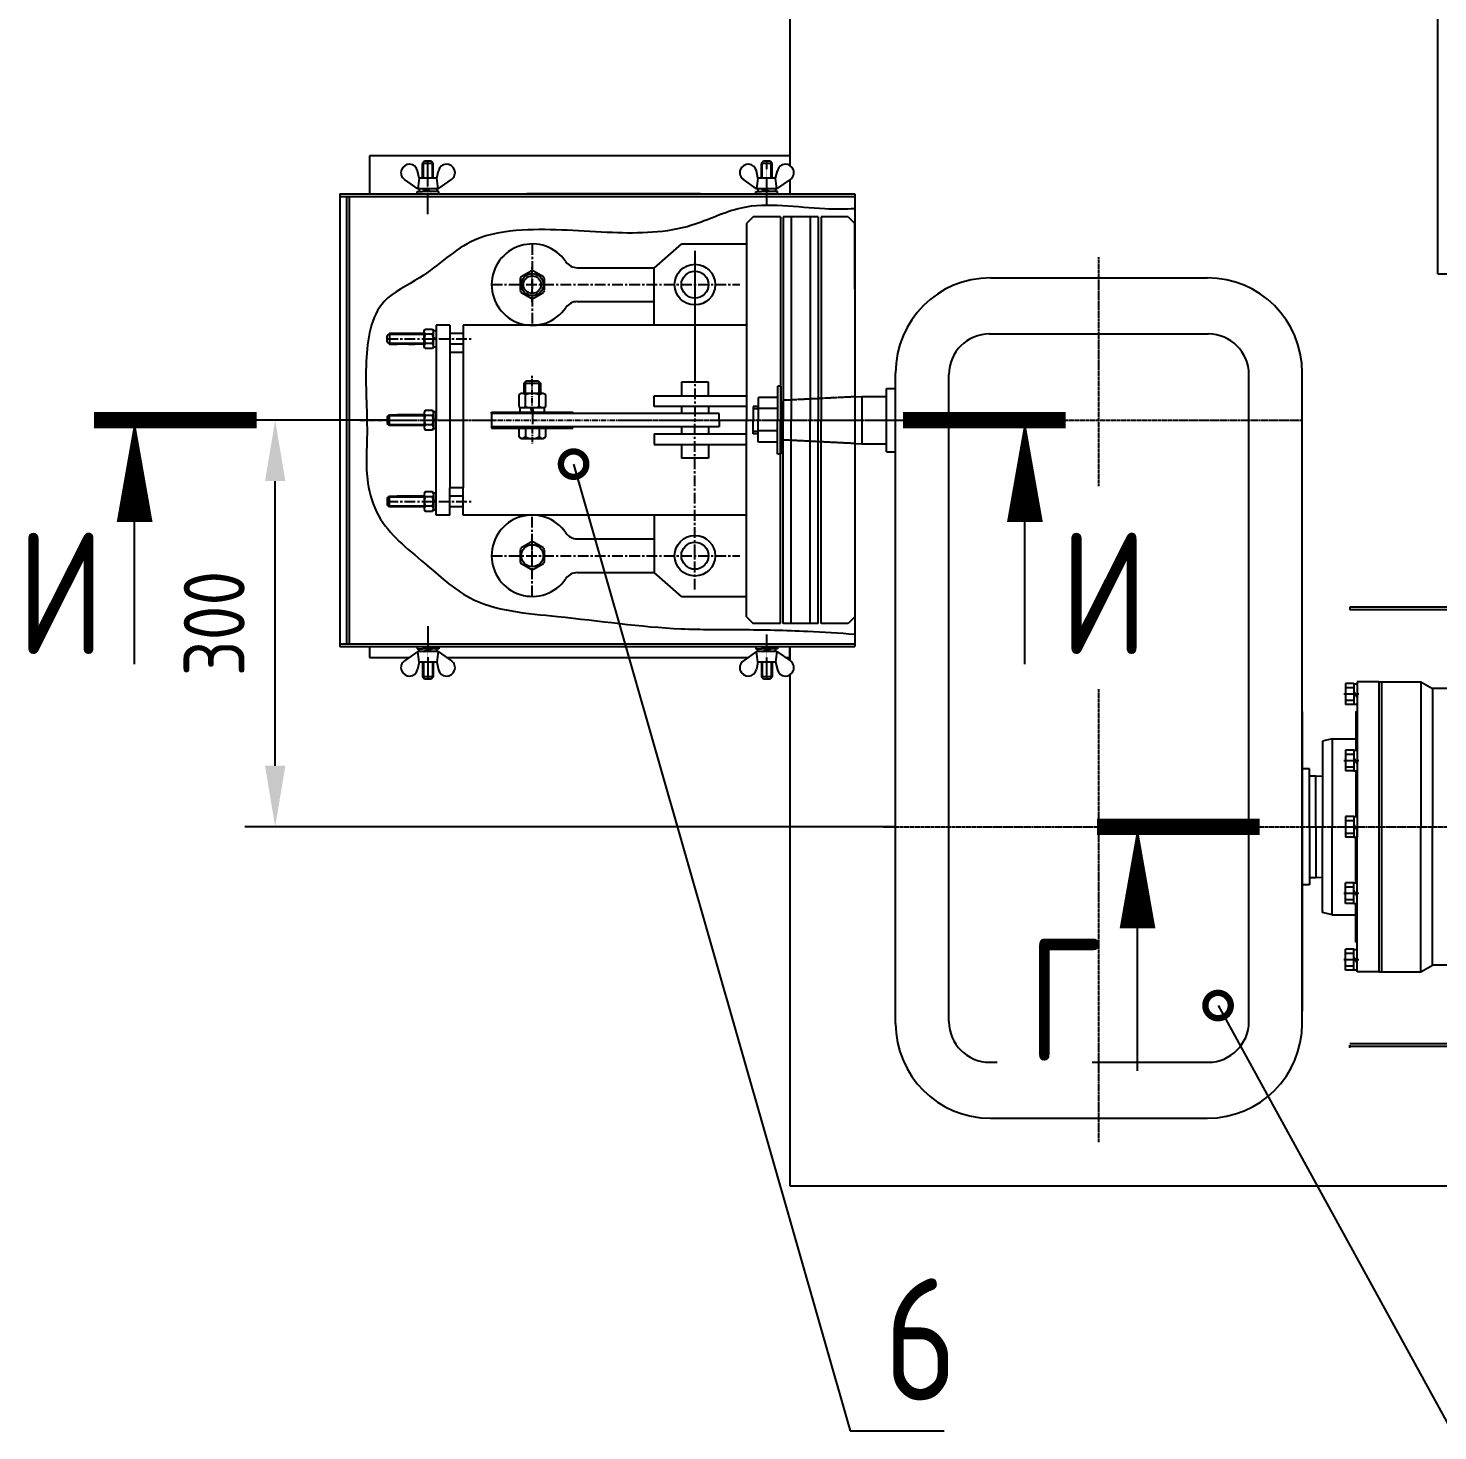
# Model space of a CAD drawing. Header units: millimetres. Extents: x -25976 to -4798, y -663 to 15440.
# Drawn here: x -17890 to -16850, y 10871 to 11905 of the extents above; entities that cross this region are included whole.
import ezdxf
from ezdxf.enums import TextEntityAlignment as Align

# ---------------------------------------------------------------- set-up
doc = ezdxf.new("R2010")
doc.units = ezdxf.units.MM
doc.header["$LTSCALE"] = 0.25
for name, pattern in [('CENTER', [50.8, 31.75, -6.35, 6.35, -6.35]), ('CENTER2', [1.125, 0.75, -0.125, 0.125, -0.125]), ('HIDDEN', [9.525, 6.35, -3.175])]:
    doc.linetypes.add(name, pattern=pattern)
for name, color, linetype in [('Cen', 5, 'CENTER'), ('Cont', 6, 'Continuous'), ('Dim', 7, 'Continuous'), ('Hide', 2, 'HIDDEN'), ('Red', 1, 'Continuous'), ('Text', 3, 'Continuous'), ('Textb', 6, 'Continuous')]:
    doc.layers.add(name, color=color, linetype=linetype)
doc.styles.add('Style1', font='romans.shx', dxfattribs={"width": 0.8})
doc.dimstyles.new('LIN15', dxfattribs={"dimscale": 15, "dimtxt": 3, "dimasz": 3, "dimexe": 1.5, "dimexo": 0, "dimgap": 1.5, "dimtad": 1, "dimdec": 0, "dimzin": 13, "dimdsep": 46, "dimtxsty": 'Style1', "dimcen": 0, "dimclrt": 3, "dimadec": 0, "dimazin": 0, "dimtfac": 1, "dimtdec": 0, "dimtmove": 0, "dimatfit": 3, "dimfxl": 1, "dimtolj": 1, "dimtzin": 13, "dimarcsym": 0})
doc.dimstyles.new('Poz15', dxfattribs={"dimscale": 15, "dimtxt": 6, "dimasz": 2.5, "dimexe": 1.25, "dimexo": 0, "dimgap": 1.5, "dimtad": 2, "dimtoh": 1, "dimtxsty": 'Style1', "dimblk": 'DOTSMALL', "dimcen": 2.5, "dimclrt": 6, "dimadec": 0, "dimazin": 0, "dimtfac": 1, "dimtmove": 0, "dimatfit": 3, "dimldrblk": 'DOTSMALL', "dimfxl": 1, "dimarcsym": 0})

# ---------------------------------------------------------------- blocks, each defined once
blk = doc.blocks.new('RAZREZ05')
at = {"layer": 'Text'}
blk.add_lwpolyline([(0, 0, 0, 1.76, 0), (0, -5, 1.76, 1.76, 0)], format="xyseb", dxfattribs=at)
at = {"layer": 'Text', "const_width": 0.8}
blk.add_lwpolyline([(-1.997, 0), (6.003, 0)], dxfattribs=at)
at = {"layer": 'Text'}
blk.add_lwpolyline([(0, -12), (0, -5)], dxfattribs=at)
at = {"layer": 'Textb', "style": 'Style1', "width": 0.8}
blk.add_attdef('А', text='', height=6, dxfattribs=at).set_placement((-1.7, -11.499, 39), align=Align.RIGHT)
blk = doc.blocks.new('A0C3000')
at = {"color": 5, "linetype": 'CENTER', "ltscale": 0.48}
blk.add_line((0, -13), (0, 13), dxfattribs=at)
at = {"ltscale": 0.48}
for p, q in [((-9, 4.2), (-9, -4.2)), ((-0.8, 9.9), (-8.2, 5.7)), ((8.2, 5.7), (0.8, 9.9)), ((9, -4.2), (9, 4.2)), ((-8.2, -5.7), (-0.8, -9.9)), ((0.8, -9.9), (8.2, -5.7))]:
    blk.add_line(p, q, dxfattribs=at)
blk.add_circle((0, 0), 8.1, dxfattribs=at)
for start, end in [(145.2409, 154.7591), (85.2409, 94.7591), (25.2409, 34.7591), (205.2409, 214.7591), (265.2409, 274.7591), (325.2409, 334.7591)]:
    blk.add_arc((0, 0), 9.95, start, end, dxfattribs=at)
blk = doc.blocks.new('120350101000005100010001200')
at = {"color": 5, "linetype": 'CENTER', "ltscale": 0.496}
for p, q in [((0, 0), (-11.2, 0)), ((12, 0), (38.8, 0))]:
    blk.add_line(p, q, dxfattribs=at)
at = {"ltscale": 0.496}
for p, q in [((-6.4, 9.9), (-7.5, 8)), ((-7.5, 8), (-7.5, -8)), ((-6.4, 5), (-7.5, 6.9)), ((0, 9.9), (-6.4, 9.9)), ((0, 5), (-6.4, 5)), ((0, -9.9), (0, 9.9)), ((15, 9.1), (12, 9.1)), ((12, 9.1), (12, -9.1)), ((12, 0), (15, 1.1)), ((12, -1.1), (15, 0)), ((16.1, 9.9), (15, 8.1)), ((15, -9.1), (15, 9.1)), ((15, -8.1), (15, 8.1)), ((15, 6.8), (16.1, 5)), ((24.7, 9.9), (16.1, 9.9)), ((16.1, 5), (24.7, 5)), ((25.8, 8.1), (24.7, 9.9)), ((24.7, 5), (25.8, 6.8)), ((25.8, -8.1), (25.8, 8.1)), ((25.8, 6), (33.4, 6)), ((33.4, 6), (35, 4.4)), ((33.4, 6), (33.4, -6)), ((35, 4.4), (35, -4.4)), ((-6.4, -5), (-7.5, -6.9)), ((-7.5, -8), (-6.4, -9.9)), ((0, -5), (-6.4, -5)), ((-6.4, -9.9), (0, -9.9)), ((12, -9.1), (15, -9.1)), ((15, -6.8), (16.1, -5)), ((15, -8.1), (16.1, -9.9)), ((16.1, -5), (24.7, -5)), ((16.1, -9.9), (24.7, -9.9)), ((24.7, -5), (25.8, -6.8)), ((24.7, -9.9), (25.8, -8.1)), ((33.4, -6), (25.8, -6)), ((35, -4.4), (33.4, -6))]:
    blk.add_line(p, q, dxfattribs=at)
at = {"color": 1, "ltscale": 0.496}
for p, q in [((25.8, 5.1), (34.3, 5.1)), ((25.8, -5.1), (34.3, -5.1))]:
    blk.add_line(p, q, dxfattribs=at)
at = {"ltscale": 0.496}
for centre, radius, start, end in [((4.3, 0), 11.8, 155.1221, 204.8779), ((27.1, 0), 12.1, 155.7659, 204.2341), ((13.7, 0), 12.1, 335.7659, 24.2341)]:
    blk.add_arc(centre, radius, start, end, dxfattribs=at)
blk = doc.blocks.new('_DotSmall')
at = {"color": 0, "linetype": 'ByBlock', "const_width": 0.5}
blk.add_lwpolyline([(-0.0625, 0, 1), (0.0625, 0, 1)], format="xyb", close=True, dxfattribs=at)
blk = doc.blocks.new('*D216')
at = {"layer": 'Dim', "color": 0, "lineweight": -2, "transparency": 16777216}
for p, q in [((-17625.2, 11616.3), (-17730.4, 11616.3)), ((-17707.9, 11361.3), (-17707.9, 11571.3)), ((-17250.3, 11316.3), (-17730.4, 11316.3))]:
    blk.add_line(p, q, dxfattribs=at)
at = {"layer": 'Dim', "color": 0, "transparency": 16777216}
for points in [[(-17715.4, 11571.3), (-17700.4, 11571.3), (-17707.9, 11616.3)], [(-17715.4, 11361.3), (-17700.4, 11361.3), (-17707.9, 11316.3)]]:
    blk.add_solid(points, dxfattribs=at)
at = {"layer": 'Dim', "color": 3, "transparency": 16777216, "insert": (-17752.9, 11466.3), "char_height": 45, "attachment_point": 5, "rotation": 90, "style": 'Style1'}
blk.add_mtext('\\A1;300', dxfattribs=at)
blk = doc.blocks.new('razrez06')
at = {"layer": 'Text'}
blk.add_lwpolyline([(0, 0, 0, 1.76, 0), (0, -5, 1.76, 1.76, 0)], format="xyseb", dxfattribs=at)
at = {"layer": 'Text', "const_width": 0.8}
blk.add_lwpolyline([(1.997, 0), (-6.003, 0)], dxfattribs=at)
at = {"layer": 'Text'}
blk.add_lwpolyline([(0, -12), (0, -5)], dxfattribs=at)
at = {"layer": 'Textb', "style": 'Style1', "width": 0.8}
blk.add_attdef('А', (1.7, -11.5), '', height=6, dxfattribs=at)

msp = doc.modelspace()

# ---------------------------------------------------------------- linework, layer by layer
at = {"color": 1, "ltscale": 0.496}
for p, q in [((-17597.98849, 11679.59282), (-17623.58849, 11679.59282)), ((-17597.98849, 11672.94582), (-17623.58849, 11672.94582)), ((-17597.98728, 11619.59282), (-17623.58728, 11619.59282)), ((-17597.98728, 11612.94582), (-17623.58728, 11612.94582)), ((-17597.98849, 11559.59282), (-17623.58849, 11559.59282)), ((-17597.98849, 11552.94582), (-17623.58849, 11552.94582))]:
    msp.add_line(p, q, dxfattribs=at)
at = {"layer": 'Cen'}
for p, q in [((-17518.27187, 11746.26966), (-17518.27187, 11686.26966)), ((-17518.27187, 11746.26966), (-17518.27187, 11686.26966)), ((-17398.27187, 11741.26966), (-17398.27187, 11616.26966)), ((-17398.27187, 11736.26966), (-17398.27187, 11646.26966)), ((-17548.27187, 11716.26966), (-17378.27187, 11716.26966)), ((-17548.27187, 11716.26966), (-17365.12572, 11716.26966)), ((-17625.18849, 11676.26932), (-17563.18692, 11676.26966)), ((-17625.18728, 11616.26932), (-17556.78676, 11616.26966)), ((-17555.81213, 11616.26966, -0.00164), (-17540.77197, 11616.26966, -0.00164)), ((-17518.02895, 11621.26496), (-17518.02895, 11611.29752)), ((-17398.27187, 11491.26966), (-17398.27187, 11616.26966)), ((-17625.18849, 11556.26932), (-17563.18692, 11556.26966)), ((-17518.27187, 11486.26966), (-17518.27187, 11546.26966)), ((-17548.27187, 11516.26966), (-17365.12572, 11516.26966)), ((-16919.59987, 11414.26959), (-16907.58435, 11414.26959)), ((-16919.59987, 11365.26959), (-16907.58435, 11365.26959)), ((-16919.59987, 11316.26959), (-16907.58435, 11316.26959)), ((-16919.59987, 11267.26959), (-16907.58435, 11267.26959)), ((-16919.59987, 11218.26959), (-16907.58435, 11218.26959))]:
    msp.add_line(p, q, dxfattribs=at)
at = {"layer": 'Cen', "ltscale": 0.2}
for p, q in [((-17100.27187, 11567.58655), (-17100.27187, 11736.61334)), ((-17455.04218, 11616.26959), (-16950.27793, 11616.26959)), ((-17100.27187, 11083.65084), (-17100.27187, 11417.71102)), ((-17259.26676, 11316.26959), (-16707.17236, 11316.26959))]:
    msp.add_line(p, q, dxfattribs=at)
at = {"layer": 'Cen', "ltscale": 0.5}
msp.add_line((-17645.41576, 11616.26959), (-17251.67802, 11616.26959), dxfattribs=at)
at = {"layer": 'Cont'}
for p, q in [((-16850.2712, 11724.26703), (-16850.2762, 12316.26794)), ((-17597.67187, 11807.26966), (-17599.27187, 11805.66966)), ((-17591.27187, 11805.66966), (-17599.27187, 11805.66966)), ((-17599.27187, 11794.86966), (-17599.27187, 11805.66966)), ((-17592.87187, 11807.26966), (-17597.67187, 11807.26966)), ((-17591.27187, 11805.66966), (-17592.87187, 11807.26966)), ((-17591.27187, 11794.86966), (-17591.27187, 11805.66966)), ((-17347.67187, 11807.26966), (-17349.27187, 11805.66966)), ((-17349.27187, 11794.86966), (-17349.27187, 11805.66966)), ((-17341.27187, 11805.66966), (-17349.27187, 11805.66966)), ((-17342.87187, 11807.26966), (-17347.67187, 11807.26966)), ((-17341.27187, 11805.66966), (-17342.87187, 11807.26966)), ((-17341.27187, 11794.86966), (-17341.27187, 11805.66966)), ((-17602.77187, 11786.86966), (-17612.55366, 11793.83168)), ((-17601.77187, 11794.86966), (-17602.93754, 11800.18723)), ((-17601.77187, 11794.86966), (-17602.77187, 11786.86966)), ((-17588.77187, 11794.86966), (-17601.77187, 11794.86966)), ((-17588.77187, 11794.86966), (-17587.42961, 11800.33727)), ((-17587.77187, 11786.86966), (-17588.77187, 11794.86966)), ((-17587.77187, 11786.86966), (-17577.88261, 11793.80747)), ((-17352.77187, 11786.86966), (-17362.55366, 11793.83168)), ((-17351.77187, 11794.86966), (-17352.93754, 11800.18723)), ((-17351.77187, 11794.86966), (-17352.77187, 11786.86966)), ((-17338.77187, 11794.86966), (-17351.77187, 11794.86966)), ((-17338.77187, 11794.86966), (-17337.42961, 11800.33727)), ((-17337.77187, 11786.86966), (-17338.77187, 11794.86966)), ((-17337.77187, 11786.86966), (-17327.88261, 11793.80747)), ((-17660.27187, 11783.26966), (-17660.27187, 11449.26959)), ((-17603.27187, 11783.26966), (-17603.27187, 11784.86966)), ((-17603.27187, 11784.86966), (-17599.27187, 11784.86966)), ((-17587.77187, 11786.86966), (-17602.77187, 11786.86966)), ((-17601.77187, 11786.86966), (-17601.77187, 11784.86966)), ((-17590.27187, 11784.86966), (-17599.27187, 11784.86966)), ((-17598.87487, 11786.86966), (-17593.39437, 11784.86966)), ((-17597.87487, 11786.86966), (-17592.39437, 11784.86966)), ((-17587.27187, 11784.86966), (-17590.27187, 11784.86966)), ((-17588.77187, 11786.86966), (-17588.77187, 11784.86966)), ((-17587.27187, 11783.26966), (-17587.27187, 11784.86966)), ((-17394.08477, 11783.26966), (-17522.27187, 11783.26966)), ((-17353.27187, 11784.86966), (-17349.27187, 11784.86966)), ((-17353.27187, 11783.26966), (-17353.27187, 11784.86966)), ((-17337.77187, 11786.86966), (-17352.77187, 11786.86966)), ((-17351.77187, 11786.86966), (-17351.77187, 11784.86966)), ((-17340.27187, 11784.86966), (-17349.27187, 11784.86966)), ((-17348.87487, 11786.86966), (-17343.39437, 11784.86966)), ((-17347.87487, 11786.86966), (-17342.39437, 11784.86966)), ((-17337.27187, 11784.86966), (-17340.27187, 11784.86966)), ((-17338.77187, 11786.86966), (-17338.77187, 11784.86966)), ((-17337.27187, 11783.26966), (-17337.27187, 11784.86966)), ((-17280.27187, 11783.26966), (-17280.27187, 11449.26959)), ((-17355.27187, 11766.26966), (-17360.29278, 11761.26966)), ((-17360.29278, 11761.26966), (-17360.29278, 11616.26966)), ((-17335.27119, 11766.26966), (-17355.27187, 11766.26966)), ((-17335.27119, 11766.26966), (-17335.27119, 11616.26685)), ((-17333.27187, 11766.26966), (-17333.27187, 11616.26683)), ((-17307.27255, 11766.26966), (-17333.27187, 11766.26966)), ((-17327.2728, 11766.26966), (-17327.2728, 11616.26675)), ((-17313.2728, 11766.26966), (-17313.2728, 11616.26656)), ((-17307.27255, 11766.26966), (-17307.27255, 11616.26647)), ((-17305.27255, 11766.26966), (-17305.27255, 11616.26645)), ((-17285.27187, 11766.26966), (-17305.27255, 11766.26966)), ((-17285.27187, 11766.26966), (-17280.27187, 11761.26966)), ((-17280.27187, 11713.15317), (-17280.27187, 11761.26966)), ((-17408.27186, 11746.26966), (-17428.27186, 11728.76966)), ((-17408.27186, 11746.26966), (-17360.27187, 11746.26966)), ((-17485.19998, 11728.76966), (-17428.27186, 11728.76966)), ((-17428.27186, 11686.26966), (-17428.27186, 11728.76966)), ((-17180.27187, 11721.26959), (-17020.27187, 11721.26959)), ((-16850.2712, 11724.26703), (-16223.21364, 11724.26568)), ((-17485.19969, 11703.77009), (-17428.27186, 11703.77009)), ((-17623.58849, 11680.26932), (-17625.18849, 11678.66932)), ((-17625.18849, 11673.86932), (-17625.18849, 11678.66932)), ((-17617.98849, 11680.26932), (-17623.58849, 11680.26932)), ((-17623.58849, 11680.26932), (-17623.58849, 11672.26932)), ((-17597.98849, 11680.26932), (-17617.98849, 11680.26932)), ((-17604.90354, 11680.26932), (-17609.50354, 11680.26932)), ((-17597.98849, 11682.11932), (-17597.2668, 11683.36932)), ((-17597.98849, 11670.41932), (-17597.98849, 11682.11932)), ((-17597.2668, 11679.81932), (-17597.98849, 11681.06932)), ((-17597.2668, 11683.36932), (-17591.91018, 11683.36932)), ((-17591.91018, 11679.81932), (-17597.2668, 11679.81932)), ((-17591.91018, 11683.36932), (-17591.18849, 11682.11932)), ((-17591.18849, 11681.06932), (-17591.91018, 11679.81932)), ((-17591.18849, 11682.36932), (-17589.18849, 11682.36932)), ((-17591.18849, 11670.16932), (-17591.18849, 11682.36932)), ((-17591.18849, 11670.41932), (-17591.18849, 11682.11932)), ((-17589.18849, 11682.36932), (-17589.18849, 11670.16932)), ((-17589.18691, 11686.26968), (-17589.18729, 11616.26966)), ((-17579.18691, 11686.26968), (-17589.18691, 11686.26968)), ((-17579.18691, 11686.26975), (-17579.18691, 11672.26932)), ((-17569.18849, 11680.26966), (-17579.18691, 11680.26966)), ((-17579.18608, 11686.26962), (-17579.18608, 11566.26962)), ((-17360.28269, 11686.27326), (-17569.18849, 11686.26966)), ((-17569.18849, 11686.26932), (-17569.18849, 11666.26957)), ((-17569.18766, 11686.26282), (-17569.18766, 11566.26282)), ((-17180.92187, 11679.95709), (-17019.62187, 11679.95709)), ((-17625.18849, 11673.86932), (-17623.58849, 11672.26932)), ((-17623.58849, 11672.26932), (-17617.98849, 11672.26932)), ((-17597.98849, 11672.26932), (-17617.98849, 11672.26932)), ((-17609.50354, 11672.26932), (-17604.90354, 11672.26932)), ((-17597.2668, 11672.71932), (-17597.98849, 11671.46932)), ((-17597.2668, 11669.16932), (-17597.98849, 11670.41932)), ((-17591.91018, 11672.71932), (-17597.2668, 11672.71932)), ((-17591.91018, 11669.16932), (-17597.2668, 11669.16932)), ((-17591.18849, 11671.46932), (-17591.91018, 11672.71932)), ((-17591.18849, 11670.41932), (-17591.91018, 11669.16932)), ((-17589.18849, 11676.26932), (-17591.18849, 11676.99726)), ((-17589.18849, 11675.54138), (-17591.18849, 11676.26932)), ((-17589.18849, 11670.16932), (-17591.18849, 11670.16932)), ((-17569.18766, 11672.26966), (-17579.18691, 11672.26932)), ((-17579.18691, 11672.26932), (-17579.18691, 11666.27002)), ((-17569.18766, 11666.27646), (-17579.18608, 11666.26921)), ((-17250.27187, 11171.26959), (-17250.27187, 11651.26959)), ((-17210.92187, 11172.58209), (-17210.92187, 11649.95709)), ((-16989.62187, 11172.58209), (-16989.62187, 11649.95709)), ((-16950.27187, 11171.26959), (-16950.27187, 11651.26959)), ((-17408.27187, 11644.25515), (-17408.27187, 11634.25515)), ((-17388.27187, 11644.25515), (-17408.27187, 11644.25515)), ((-17388.27187, 11634.25515), (-17388.27187, 11644.25515)), ((-17257.02536, 11592.88153), (-17257.02536, 11639.65766)), ((-17257.02536, 11639.65766), (-17250.27187, 11639.65766)), ((-17428.27186, 11634.25515), (-17360.29019, 11634.25515)), ((-17428.27186, 11626.25516), (-17428.27186, 11634.25515)), ((-17360.29134, 11626.25516), (-17428.27186, 11626.25516)), ((-17408.27187, 11626.25516), (-17408.27187, 11621.26496)), ((-17388.27187, 11626.25516), (-17388.27187, 11621.26496)), ((-17280.27187, 11633.51959), (-17275.27187, 11633.76959)), ((-17275.27187, 11633.76959), (-17275.27187, 11598.76959)), ((-17275.27187, 11633.76959), (-17257.02536, 11633.76959)), ((-17275.27187, 11633.76959), (-17275.27187, 11598.76959)), ((-17275.27187, 11633.76959), (-17257.02536, 11633.76959)), ((-17625.18728, 11618.66932), (-17623.58728, 11620.26932)), ((-17625.18728, 11618.66932), (-17625.18728, 11613.86932)), ((-17623.58728, 11612.26932), (-17623.58728, 11620.26932)), ((-17623.58728, 11620.26932), (-17617.98728, 11620.26932)), ((-17597.98728, 11620.26932), (-17617.98728, 11620.26932)), ((-17609.50233, 11620.26932), (-17604.90233, 11620.26932)), ((-17597.2656, 11623.36932), (-17597.98728, 11622.11932)), ((-17597.98728, 11622.11932), (-17597.98728, 11610.41932)), ((-17597.2656, 11619.81932), (-17597.98728, 11621.06932)), ((-17591.90897, 11623.36932), (-17597.2656, 11623.36932)), ((-17591.90897, 11619.81932), (-17597.2656, 11619.81932)), ((-17591.18728, 11622.11932), (-17591.90897, 11623.36932)), ((-17591.18728, 11621.06932), (-17591.90897, 11619.81932)), ((-17591.18728, 11622.36932), (-17591.18728, 11610.16932)), ((-17589.18728, 11622.36932), (-17591.18728, 11622.36932)), ((-17591.18728, 11622.11932), (-17591.18728, 11610.41932)), ((-17589.18728, 11616.99726), (-17591.18728, 11616.26932)), ((-17589.18728, 11616.26932), (-17591.18728, 11615.54138)), ((-17589.1887, 11546.27086), (-17589.18729, 11616.26966)), ((-17589.18728, 11610.16932), (-17589.18728, 11622.36932)), ((-17548.27187, 11622.26496), (-17488.27187, 11622.26496)), ((-17548.27187, 11621.26496), (-17548.27187, 11622.26496)), ((-17380.29278, 11621.26496), (-17548.27187, 11621.26496)), ((-17548.27187, 11621.26496), (-17548.27187, 11611.30468)), ((-17488.27187, 11622.26496), (-17488.27187, 11621.26496)), ((-17380.29278, 11616.26496), (-17380.29422, 11611.26496)), ((-17380.29278, 11616.26496), (-17380.29278, 11621.26496)), ((-17360.29278, 11471.26966), (-17360.29278, 11616.26719)), ((-17335.27119, 11466.26966), (-17335.27119, 11616.26685)), ((-17333.27187, 11466.26966), (-17333.27187, 11616.26966)), ((-17327.2728, 11466.26966), (-17327.2728, 11616.26675)), ((-17313.2728, 11466.26966), (-17313.2728, 11616.26656)), ((-17307.27255, 11466.26966), (-17307.27255, 11616.26647)), ((-17305.27255, 11466.26966), (-17305.27255, 11616.26645)), ((-17623.58728, 11612.26932), (-17625.18728, 11613.86932)), ((-17617.98728, 11612.26932), (-17623.58728, 11612.26932)), ((-17597.98728, 11612.26932), (-17617.98728, 11612.26932)), ((-17604.90233, 11612.26932), (-17609.50233, 11612.26932)), ((-17597.2656, 11612.71932), (-17597.98728, 11611.46932)), ((-17597.98728, 11610.41932), (-17597.2656, 11609.16932)), ((-17591.90897, 11612.71932), (-17597.2656, 11612.71932)), ((-17597.2656, 11609.16932), (-17591.90897, 11609.16932)), ((-17591.18728, 11611.46932), (-17591.90897, 11612.71932)), ((-17591.90897, 11609.16932), (-17591.18728, 11610.41932)), ((-17591.18728, 11610.16932), (-17589.18728, 11610.16932)), ((-17380.29422, 11611.26496), (-17548.27187, 11611.30468)), ((-17548.27187, 11611.27312), (-17548.27187, 11610.27312)), ((-17548.27187, 11610.27312), (-17488.27187, 11610.27312)), ((-17488.27187, 11610.27312), (-17488.27187, 11611.27312)), ((-17428.27761, 11606.30146), (-17428.28223, 11598.30146)), ((-17428.27761, 11606.30146), (-17360.29594, 11606.30146)), ((-17408.27187, 11611.26684), (-17408.27475, 11606.27839)), ((-17388.27187, 11611.26684), (-17388.27475, 11606.27839)), ((-17428.28223, 11598.30146), (-17360.30055, 11598.30146)), ((-17408.27187, 11598.30146), (-17408.27475, 11588.27161)), ((-17388.27187, 11598.30146), (-17388.27475, 11588.27161)), ((-17280.27187, 11599.01959), (-17275.27187, 11598.76959)), ((-17275.27187, 11598.76959), (-17257.02536, 11598.76959)), ((-17275.27187, 11598.76959), (-17257.02536, 11598.76959)), ((-17388.27187, 11588.27161), (-17408.27187, 11588.27161)), ((-17257.02536, 11592.88153), (-17250.27187, 11592.88153)), ((-17597.2668, 11563.36932), (-17597.98849, 11562.11932)), ((-17591.91018, 11563.36932), (-17597.2668, 11563.36932)), ((-17591.18849, 11562.11932), (-17591.91018, 11563.36932)), ((-17569.18774, 11566.26277), (-17579.18616, 11566.27003)), ((-17579.18598, 11560.26932), (-17579.18608, 11566.2701)), ((-17569.18733, 11546.26309), (-17569.18766, 11566.26282)), ((-17625.18849, 11558.66932), (-17623.58849, 11560.26932)), ((-17625.18849, 11558.66932), (-17625.18849, 11553.86932)), ((-17623.58849, 11552.26932), (-17625.18849, 11553.86932)), ((-17623.58849, 11560.26932), (-17617.98849, 11560.26932)), ((-17623.58849, 11552.26932), (-17623.58849, 11560.26932)), ((-17597.98849, 11560.26932), (-17617.98849, 11560.26932)), ((-17609.50354, 11560.26932), (-17604.90354, 11560.26932)), ((-17597.98849, 11562.11932), (-17597.98849, 11550.41932)), ((-17597.2668, 11559.81932), (-17597.98849, 11561.06932)), ((-17597.2668, 11552.71932), (-17597.98849, 11551.46932)), ((-17591.91018, 11559.81932), (-17597.2668, 11559.81932)), ((-17591.91018, 11552.71932), (-17597.2668, 11552.71932)), ((-17591.18849, 11561.06932), (-17591.91018, 11559.81932)), ((-17591.18849, 11551.46932), (-17591.91018, 11552.71932)), ((-17589.18849, 11562.36932), (-17591.18849, 11562.36932)), ((-17591.18849, 11562.36932), (-17591.18849, 11550.16932)), ((-17591.18849, 11562.11932), (-17591.18849, 11550.41932)), ((-17589.18849, 11556.99726), (-17591.18849, 11556.26932)), ((-17589.18849, 11556.26932), (-17591.18849, 11555.54138)), ((-17589.18849, 11550.16932), (-17589.18849, 11562.36932)), ((-17569.68757, 11560.26966), (-17579.18598, 11560.26932)), ((-17579.18575, 11546.27037), (-17579.18598, 11560.26932)), ((-17617.98849, 11552.26932), (-17623.58849, 11552.26932)), ((-17597.98849, 11552.26932), (-17617.98849, 11552.26932)), ((-17604.90354, 11552.26932), (-17609.50354, 11552.26932)), ((-17597.98849, 11550.41932), (-17597.2668, 11549.16932)), ((-17597.2668, 11549.16932), (-17591.91018, 11549.16932)), ((-17591.91018, 11549.16932), (-17591.18849, 11550.41932)), ((-17591.18849, 11550.16932), (-17589.18849, 11550.16932)), ((-17579.1887, 11546.27061), (-17589.1887, 11546.27086)), ((-17569.18757, 11552.26966), (-17579.18585, 11552.26974)), ((-17360.28269, 11546.27685), (-17569.18733, 11546.26309)), ((-17428.27186, 11546.26966), (-17428.27186, 11503.76966)), ((-17485.19969, 11528.76923), (-17428.27186, 11528.76923)), ((-17485.19998, 11503.76966), (-17428.27186, 11503.76966)), ((-17408.27186, 11486.26966), (-17428.27186, 11503.76966)), ((-17408.27186, 11486.26966), (-17360.27187, 11486.26966)), ((-17360.29278, 11471.26966), (-17355.27187, 11466.26966)), ((-17280.27187, 11471.26966), (-17285.27187, 11466.26966)), ((-16915.15016, 11478.26959), (-16915.15016, 11476.26959)), ((-16115.15016, 11478.26959), (-16915.15016, 11478.26959)), ((-16115.15016, 11476.26959), (-16915.15016, 11476.26959)), ((-17335.27119, 11466.26966), (-17355.27187, 11466.26966)), ((-17307.27255, 11466.26966), (-17333.27187, 11466.26966)), ((-17285.27187, 11466.26966), (-17305.27255, 11466.26966)), ((-17660.27187, 11449.26959), (-17280.27187, 11449.26959)), ((-17603.27021, 11449.26919), (-17603.2702, 11447.66919)), ((-17587.27021, 11449.26935), (-17587.2702, 11447.66935)), ((-17353.27021, 11449.27168), (-17353.2702, 11447.67168)), ((-17337.27021, 11449.27183), (-17337.2702, 11447.67183)), ((-17602.77018, 11445.6692), (-17612.5519, 11438.70707)), ((-17603.2702, 11447.66919), (-17599.2702, 11447.66923)), ((-17587.77018, 11445.66935), (-17602.77018, 11445.6692)), ((-17601.7701, 11437.66921), (-17602.77018, 11445.6692)), ((-17601.77018, 11445.66921), (-17601.7702, 11447.66921)), ((-17590.2702, 11447.66932), (-17599.2702, 11447.66923)), ((-17598.87318, 11445.66924), (-17593.3927, 11447.66929)), ((-17597.87318, 11445.66925), (-17592.3927, 11447.6693)), ((-17587.2702, 11447.66935), (-17590.2702, 11447.66932)), ((-17588.77018, 11445.66934), (-17588.7702, 11447.66934)), ((-17587.77018, 11445.66935), (-17588.7701, 11437.66934)), ((-17587.77018, 11445.66935), (-17577.88084, 11438.73163)), ((-17352.77018, 11445.67168), (-17362.5519, 11438.70956)), ((-17353.2702, 11447.67168), (-17349.2702, 11447.67172)), ((-17337.77018, 11445.67183), (-17352.77018, 11445.67168)), ((-17351.7701, 11437.67169), (-17352.77018, 11445.67168)), ((-17351.77018, 11445.67169), (-17351.7702, 11447.67169)), ((-17340.2702, 11447.6718), (-17349.2702, 11447.67172)), ((-17348.87318, 11445.67172), (-17343.3927, 11447.67177)), ((-17347.87318, 11445.67173), (-17342.3927, 11447.67178)), ((-17337.2702, 11447.67183), (-17340.2702, 11447.6718)), ((-17338.77018, 11445.67182), (-17338.7702, 11447.67182)), ((-17337.77018, 11445.67183), (-17338.7701, 11437.67182)), ((-17337.77018, 11445.67183), (-17327.88084, 11438.73411)), ((-17601.7701, 11437.66921), (-17602.93571, 11432.35162)), ((-17588.7701, 11437.66934), (-17601.7701, 11437.66921)), ((-17599.2701, 11437.66923), (-17599.26999, 11426.86923)), ((-17591.2701, 11437.66931), (-17591.26999, 11426.86931)), ((-17588.7701, 11437.66934), (-17587.42778, 11432.20174)), ((-17351.7701, 11437.67169), (-17352.93571, 11432.3541)), ((-17338.7701, 11437.67182), (-17351.7701, 11437.67169)), ((-17349.2701, 11437.67172), (-17349.26999, 11426.87172)), ((-17341.2701, 11437.67179), (-17341.26999, 11426.87179)), ((-17338.7701, 11437.67182), (-17337.42778, 11432.20422)), ((-17591.26999, 11426.86931), (-17599.26999, 11426.86923)), ((-17597.66998, 11425.26925), (-17599.26999, 11426.86923)), ((-17592.86998, 11425.2693), (-17597.66998, 11425.26925)), ((-17591.26999, 11426.86931), (-17592.86998, 11425.2693)), ((-17341.26999, 11426.87179), (-17349.26999, 11426.87172)), ((-17347.66998, 11425.27173), (-17349.26999, 11426.87172)), ((-17342.86998, 11425.27178), (-17347.66998, 11425.27173)), ((-17341.26999, 11426.87179), (-17342.86998, 11425.27178)), ((-16912.27187, 11421.91959), (-16918.27187, 11421.91959)), ((-16918.27187, 11421.91959), (-16918.27187, 11406.61959)), ((-16918.27187, 11418.94459), (-16912.27187, 11418.94459)), ((-16912.27187, 11421.91959), (-16912.27187, 11406.61959)), ((-16912.27187, 11421.91959), (-16912.27187, 11406.61959)), ((-16912.27187, 11421.86959), (-16909.77187, 11421.86959)), ((-16912.27187, 11421.86959), (-16912.27187, 11406.66959)), ((-16909.77187, 11423.26959), (-16909.77187, 11401.26959)), ((-16893.77187, 11423.26959), (-16909.77187, 11423.26959)), ((-16909.77187, 11423.26959), (-16909.77187, 11316.26959)), ((-16909.77187, 11421.86959), (-16909.77187, 11406.66959)), ((-16893.77187, 11423.26959), (-16893.77187, 11209.26959)), ((-16892.77187, 11423.26959), (-16862.77187, 11423.26959)), ((-16891.77187, 11423.26959), (-16891.77187, 11209.26959)), ((-16862.77187, 11423.26959), (-16854.11162, 11418.26959)), ((-16862.77187, 11423.26959), (-16862.77187, 11316.26959)), ((-16822.77187, 11418.26959), (-16854.11162, 11418.26959)), ((-16854.11162, 11418.26959), (-16854.11162, 11316.26959)), ((-16918.27187, 11409.59459), (-16912.27187, 11409.59459)), ((-16909.77187, 11412.00184), (-16912.27187, 11416.09135)), ((-16950.27187, 11401.26959), (-16950.27187, 11180.34598)), ((-16912.27187, 11406.61959), (-16918.27187, 11406.61959)), ((-16912.27187, 11406.66959), (-16909.77187, 11406.66959)), ((-16910.77187, 11401.26959), (-16910.77187, 11372.86959)), ((-16910.77187, 11401.26959), (-16909.77187, 11401.26959)), ((-16910.77187, 11401.26959), (-16909.77187, 11401.26959)), ((-16928.27187, 11381.26959), (-16935.27187, 11379.39395)), ((-16935.27187, 11379.39395), (-16935.27187, 11316.26959)), ((-16928.27187, 11381.26959), (-16928.27187, 11316.26959)), ((-16928.27187, 11381.26959), (-16910.77187, 11381.26959)), ((-16918.27187, 11372.91959), (-16918.27187, 11357.61959)), ((-16912.27187, 11372.91959), (-16918.27187, 11372.91959)), ((-16918.27187, 11369.94459), (-16912.27187, 11369.94459)), ((-16912.27187, 11372.91959), (-16912.27187, 11357.61959)), ((-16912.27187, 11372.91959), (-16912.27187, 11357.61959)), ((-16912.27187, 11372.86959), (-16912.27187, 11357.66959)), ((-16912.27187, 11372.86959), (-16909.77187, 11372.86959)), ((-16909.77187, 11363.00184), (-16912.27187, 11367.09135)), ((-16909.77187, 11374.26959), (-16909.77187, 11352.26959)), ((-16909.77187, 11372.86959), (-16909.77187, 11357.66959)), ((-16944.81635, 11359.08231), (-16950.27187, 11359.08231)), ((-16944.81635, 11316.26959), (-16944.81635, 11359.08231)), ((-16918.27187, 11360.59459), (-16912.27187, 11360.59459)), ((-16912.27187, 11357.61959), (-16918.27187, 11357.61959)), ((-16912.27187, 11357.66959), (-16909.77187, 11357.66959)), ((-16910.77187, 11357.66959), (-16910.77187, 11323.86959)), ((-16944.81635, 11353.76959), (-16940.27187, 11353.76959)), ((-16940.27187, 11353.76959), (-16935.27187, 11353.51959)), ((-16940.27187, 11316.26959), (-16940.27187, 11353.76959)), ((-16910.77187, 11352.26959), (-16909.77187, 11352.26959)), ((-16910.77187, 11352.26959), (-16909.77187, 11352.26959)), ((-16950.27187, 11296.26959), (-16950.27187, 11336.26959)), ((-16918.27187, 11323.91959), (-16918.27187, 11308.61959)), ((-16912.27187, 11323.91959), (-16918.27187, 11323.91959)), ((-16912.27187, 11323.91959), (-16912.27187, 11308.61959)), ((-16912.27187, 11323.91959), (-16912.27187, 11308.61959)), ((-16912.27187, 11323.86959), (-16912.27187, 11308.66959)), ((-16912.27187, 11323.86959), (-16909.77187, 11323.86959)), ((-16909.77187, 11323.86959), (-16909.77187, 11308.66959)), ((-16944.81635, 11316.26959), (-16944.81635, 11273.45688)), ((-16940.27187, 11316.26959), (-16940.27187, 11278.76959)), ((-16935.27187, 11253.14524), (-16935.27187, 11316.26959)), ((-16928.27187, 11251.26959), (-16928.27187, 11316.26959)), ((-16918.27187, 11320.94459), (-16912.27187, 11320.94459)), ((-16909.77187, 11314.00184), (-16912.27187, 11318.09135)), ((-16909.77187, 11209.26959), (-16909.77187, 11316.26959)), ((-16862.77187, 11209.26959), (-16862.77187, 11316.26959)), ((-16854.11162, 11214.26959), (-16854.11162, 11316.26959)), ((-16918.27187, 11311.59459), (-16912.27187, 11311.59459)), ((-16912.27187, 11308.61959), (-16918.27187, 11308.61959)), ((-16912.27187, 11308.66959), (-16909.77187, 11308.66959)), ((-16910.77187, 11274.86959), (-16910.77187, 11308.66959)), ((-16944.81635, 11273.45688), (-16950.27187, 11273.45688)), ((-16944.81635, 11278.76959), (-16940.27187, 11278.76959)), ((-16940.27187, 11278.76959), (-16935.27187, 11279.01959)), ((-16912.27187, 11274.91959), (-16918.27187, 11274.91959)), ((-16918.27187, 11259.61959), (-16918.27187, 11274.91959)), ((-16918.27187, 11271.94459), (-16912.27187, 11271.94459)), ((-16912.27187, 11259.61959), (-16912.27187, 11274.91959)), ((-16912.27187, 11259.61959), (-16912.27187, 11274.91959)), ((-16912.27187, 11274.86959), (-16909.77187, 11274.86959)), ((-16912.27187, 11259.66959), (-16912.27187, 11274.86959)), ((-16909.77187, 11259.66959), (-16909.77187, 11274.86959)), ((-16918.27187, 11262.59459), (-16912.27187, 11262.59459)), ((-16909.77187, 11265.00184), (-16912.27187, 11269.09135)), ((-16928.27187, 11251.26959), (-16935.27187, 11253.14524)), ((-16928.27187, 11251.26959), (-16910.77187, 11251.26959)), ((-16912.27187, 11259.61959), (-16918.27187, 11259.61959)), ((-16912.27187, 11259.66959), (-16909.77187, 11259.66959)), ((-16910.77187, 11231.26959), (-16910.77187, 11259.66959)), ((-16910.77187, 11231.26959), (-16909.77187, 11231.26959)), ((-16918.27187, 11210.61959), (-16918.27187, 11225.91959)), ((-16912.27187, 11225.91959), (-16918.27187, 11225.91959)), ((-16918.27187, 11222.94459), (-16912.27187, 11222.94459)), ((-16912.27187, 11210.61959), (-16912.27187, 11225.91959)), ((-16912.27187, 11210.61959), (-16912.27187, 11225.91959)), ((-16912.27187, 11210.66959), (-16912.27187, 11225.86959)), ((-16912.27187, 11225.86959), (-16909.77187, 11225.86959)), ((-16909.77187, 11216.00184), (-16912.27187, 11220.09135)), ((-16909.77187, 11210.66959), (-16909.77187, 11225.86959)), ((-16918.27187, 11213.59459), (-16912.27187, 11213.59459)), ((-16912.27187, 11210.61959), (-16918.27187, 11210.61959)), ((-16912.27187, 11210.66959), (-16909.77187, 11210.66959)), ((-16862.77187, 11209.26959), (-16854.11162, 11214.26959)), ((-16822.77187, 11214.26959), (-16854.11162, 11214.26959)), ((-16893.77187, 11209.26959), (-16909.77187, 11209.26959)), ((-16892.77187, 11209.26959), (-16862.77187, 11209.26959)), ((-16115.15016, 11156.26959), (-16915.15016, 11156.26959)), ((-16915.15016, 11153.26959), (-16915.15016, 11155.26959)), ((-16115.15016, 11154.26959), (-16915.15016, 11154.26959)), ((-17180.92187, 11142.58209), (-17175.321, 11142.58209)), ((-17105.35072, 11142.58209), (-17019.62187, 11142.58209)), ((-17180.27187, 11101.26959), (-17020.27187, 11101.26959))]:
    msp.add_line(p, q, dxfattribs=at)
at = {"layer": 'Cont', "color": 1}
for p, q in [((-17598.59537, 11794.86966), (-17598.59537, 11806.34616)), ((-17591.94837, 11794.86966), (-17591.94837, 11806.34616)), ((-17348.59537, 11794.86966), (-17348.59537, 11806.34616)), ((-17341.94837, 11794.86966), (-17341.94837, 11806.34616)), ((-17598.5936, 11437.66924), (-17598.59349, 11426.19274)), ((-17591.9466, 11437.66931), (-17591.94649, 11426.19281)), ((-17348.5936, 11437.67172), (-17348.59349, 11426.19522)), ((-17341.9466, 11437.67179), (-17341.94649, 11426.19529))]:
    msp.add_line(p, q, dxfattribs=at)
at = {"layer": 'Cont', "color": 5, "linetype": 'CENTER2'}
for p, q in [((-17595.27187, 11768.31857), (-17595.27187, 11807.72119)), ((-17345.27187, 11774.76753), (-17345.27187, 11807.72119)), ((-17595.27036, 11464.22036), (-17595.26997, 11424.81774)), ((-17345.26998, 11425.27175), (-17345.26998, 11458.19537))]:
    msp.add_line(p, q, dxfattribs=at)
at = {"layer": 'Cont', "lineweight": -3}
msp.add_line((-17660.27187, 11783.26966), (-17280.27187, 11783.26966), dxfattribs=at)
at = {"layer": 'Cont', "linetype": 'Continuous'}
for p, q in [((-16893.77187, 11423.26959), (-16892.77187, 11423.26959)), ((-16893.77187, 11209.26959), (-16892.77187, 11209.26959))]:
    msp.add_line(p, q, dxfattribs=at)
at = {"layer": 'Cont'}
for centre, radius in [((-17398.27187, 11716.26966), 15), ((-17518.27187, 11716.26966), 6.5), ((-17398.27187, 11716.26966), 10), ((-17398.27187, 11516.26966), 15), ((-17398.27187, 11516.26966), 10)]:
    msp.add_circle(centre, radius, dxfattribs=at)
for centre, radius, start, end in [((-17608.97164, 11798.86449), 6.17738, 12.36422993, 234.55927155), ((-17581.43036, 11798.86449), 6.17738, 305.05158107, 166.20705715), ((-17358.97164, 11798.86449), 6.17738, 12.36422993, 234.55927155), ((-17331.43036, 11798.86449), 6.17738, 305.05158107, 166.20705715), ((-17518.27187, 11716.26966), 30, 34.22886633, 325.77187858), ((-17485.19998, 11738.76966), 10, 214.22886633, 270), ((-17180.27187, 11651.26959), 70, 90, 180), ((-17020.27187, 11651.26959), 70, 0, 90), ((-17485.19969, 11693.77009), 10, 90, 145.77187858), ((-17588.89638, 11676.26932), 9.09211, 157.01760106, 202.98239894), ((-17600.2806, 11676.26932), 9.09211, 337.01760106, 22.98239894), ((-17180.92187, 11649.95709), 30, 90, 180), ((-17019.62187, 11649.95709), 30, 0, 90), ((-17588.89517, 11616.26932), 9.09211, 157.01760106, 202.98239894), ((-17600.2794, 11616.26932), 9.09211, 337.01760106, 22.98239894), ((-17588.89638, 11556.26932), 9.09211, 157.01760106, 202.98239894), ((-17600.2806, 11556.26932), 9.09211, 337.01760106, 22.98239894), ((-17518.27187, 11516.26966), 30, 34.22812142, 325.77113367), ((-17485.19969, 11538.76923), 10, 214.22812142, 270), ((-17485.19998, 11493.76966), 10, 90, 145.77113367), ((-17608.96983, 11433.6743), 6.17738, 125.44129714, 347.63633875), ((-17581.42855, 11433.67457), 6.17738, 193.79351154, 54.94898762), ((-17358.96983, 11433.67678), 6.17738, 125.44129714, 347.63633875), ((-17331.42855, 11433.67705), 6.17738, 193.79351154, 54.94898762), ((-17180.27187, 11171.26959), 70, 180, 270), ((-17180.92187, 11172.58209), 30, 180, 270), ((-17020.27187, 11171.26959), 70, 270, 0), ((-17019.62187, 11172.58209), 30, 270, 0)]:
    msp.add_arc(centre, radius, start, end, dxfattribs=at)
at = {"layer": 'Hide', "ltscale": 0.25}
for p, q in [((-17660.27187, 11781.26966), (-17280.27187, 11781.26966)), ((-17655.27187, 11781.26966), (-17655.27187, 11451.62768)), ((-17653.27187, 11781.26966), (-17653.27187, 11451.62768)), ((-17337.27187, 11641.26959), (-17337.27187, 11616.26959)), ((-17335.02547, 11641.26959), (-17337.27187, 11641.26959)), ((-17337.27187, 11641.26959), (-17337.27187, 11616.26959)), ((-17335.02547, 11641.26959), (-17337.27187, 11641.26959)), ((-17335.02547, 11591.26959), (-17335.02547, 11641.26959)), ((-17335.02547, 11641.26959), (-17335.02547, 11591.26959)), ((-17335.02547, 11591.26959), (-17335.02547, 11641.26959)), ((-17335.02547, 11641.26959), (-17335.02547, 11591.26959)), ((-17355.27187, 11626.26959), (-17355.27187, 11616.26959)), ((-17351.59688, 11626.26959), (-17355.27187, 11626.26959)), ((-17355.27187, 11626.26959), (-17355.27187, 11616.26959)), ((-17351.59688, 11626.26959), (-17355.27187, 11626.26959)), ((-17351.59688, 11633.06959), (-17351.59688, 11616.26959)), ((-17351.59688, 11633.06959), (-17351.59688, 11616.26959)), ((-17337.27187, 11633.06959), (-17351.47187, 11633.06959)), ((-17337.27187, 11633.06959), (-17351.47187, 11633.06959)), ((-17335.02547, 11626.26959), (-17333.27187, 11626.26959)), ((-17335.02547, 11626.26959), (-17333.27187, 11626.26959)), ((-17280.27187, 11633.51959), (-17333.27187, 11630.86959)), ((-17333.27187, 11601.66959), (-17333.27187, 11630.86959)), ((-17333.27187, 11601.66959), (-17333.27187, 11630.86959)), ((-17351.59688, 11624.51959), (-17355.27187, 11624.51959)), ((-17351.59688, 11624.51959), (-17355.27187, 11624.51959)), ((-17355.27187, 11606.26959), (-17355.27187, 11616.26959)), ((-17355.27187, 11606.26959), (-17355.27187, 11616.26959)), ((-17351.59688, 11600.06959), (-17351.59688, 11616.26959)), ((-17351.59688, 11600.06959), (-17351.59688, 11616.26959)), ((-17337.27187, 11624.81959), (-17351.47187, 11624.81959)), ((-17337.27187, 11624.81959), (-17351.47187, 11624.81959)), ((-17337.27187, 11591.26959), (-17337.27187, 11616.26959)), ((-17337.27187, 11591.26959), (-17337.27187, 11616.26959)), ((-17351.59688, 11608.01959), (-17355.27187, 11608.01959)), ((-17351.59688, 11608.01959), (-17355.27187, 11608.01959)), ((-17351.59688, 11606.26959), (-17355.27187, 11606.26959)), ((-17351.59688, 11606.26959), (-17355.27187, 11606.26959)), ((-17337.27187, 11608.31959), (-17351.47187, 11608.31959)), ((-17337.27187, 11608.31959), (-17351.47187, 11608.31959)), ((-17335.02547, 11606.26959), (-17333.27187, 11606.26959)), ((-17335.02547, 11606.26959), (-17333.27187, 11606.26959)), ((-17337.27187, 11600.06959), (-17351.47187, 11600.06959)), ((-17337.27187, 11600.06959), (-17351.47187, 11600.06959)), ((-17280.27187, 11599.01959), (-17333.27187, 11601.66959)), ((-17335.02547, 11591.26959), (-17337.27187, 11591.26959)), ((-17335.02547, 11591.26959), (-17337.27187, 11591.26959)), ((-17660.27187, 11451.26959), (-17280.27187, 11451.26959))]:
    msp.add_line(p, q, dxfattribs=at)
at = {"layer": 'Red'}
for p, q in [((-17328.27152, 12051.26959), (-17328.27152, 11804.17315)), ((-17328.27152, 11811.26959), (-17638.27152, 11811.26959)), ((-17638.27152, 11811.26959), (-17638.27152, 11783.26966)), ((-17328.27152, 11793.53463), (-17328.27152, 11783.26966)), ((-17638.27152, 11449.26959), (-17638.27152, 11441.26959)), ((-17328.27152, 11449.26959), (-17328.27152, 11439.00819)), ((-17328.26976, 11439.00695), (-17328.26986, 11449.27192)), ((-17638.27152, 11441.26959), (-17608.95158, 11441.26959)), ((-17581.49857, 11441.26959), (-17358.95507, 11441.26959)), ((-17331.49503, 11441.26959), (-17328.27152, 11441.26959)), ((-17328.27152, 11428.36732), (-17328.27152, 11051.26959)), ((-17328.27152, 11051.26959), (-11628.27152, 11051.26959))]:
    msp.add_line(p, q, dxfattribs=at)
msp.add_open_spline([(-17280.27187, 11772.13039), (-17287.63168, 11771.9791), (-17315.51947, 11771.50655), (-17357.66625, 11779.82964), (-17406.16629, 11754.47153), (-17462.20806, 11753.44258), (-17515.01417, 11758.98801), (-17567.07566, 11751.54024), (-17594.60853, 11722.52073), (-17635.62401, 11704.67611), (-17643.04889, 11656.06315), (-17638.83201, 11612.53823), (-17642.06077, 11573.79767), (-17630.86426, 11537.13574), (-17598.99154, 11512.87344), (-17560.15822, 11476.31667), (-17490.03804, 11471.59771), (-17424.45467, 11461.52026), (-17362.50841, 11462.00864), (-17319.82637, 11461.11181), (-17291.89197, 11459.26581), (-17280.27187, 11458.43625)], degree=3, knots=[1.4523154087, 1.4523154087, 1.4523154087, 1.4523154087, 23.6057446584, 85.3468264093, 123.8215157692, 182.7850738775, 249.3901351937, 285.2388437617, 334.4231548291, 365.8115155641, 411.9404734656, 464.5792095084, 501.4893123406, 526.9365549348, 575.7240483814, 617.6037072736, 683.8461424025, 775.69205208, 819.881172138, 868.9234975035, 903.8627434579, 903.8627434579, 903.8627434579, 903.8627434579], dxfattribs=at)

# ---------------------------------------------------------------- block references
at = {"layer": 'Cont', "ltscale": 0.48}
for p in [(-17518.27187, 11716.26966), (-17518.27187, 11516.26966)]:
    msp.add_blockref('A0C3000', p, dxfattribs=at)
at = {"layer": 'Cont', "rotation": 90}
msp.add_blockref('120350101000005100010001200', (-17518.27187, 11610.27312), dxfattribs=at)
at = {"layer": 'Dim'}
ref = msp.add_blockref('razrez06', (-17811.58115, 11616.26959), dxfattribs=dict(at, xscale=-15, yscale=15, zscale=15))
ref.add_attrib('А', 'И', (-17898.79544, 11443.76959), dxfattribs={"layer": 'Textb', "height": 90, "style": 'Style1', "width": 0.8})
at = {"layer": 'Dim', "xscale": 15, "yscale": 15, "zscale": 15}
for name, p, values in [('razrez06', (-17154.85682, 11616.26959), {'А': 'И'}), ('RAZREZ05', (-17071.78095, 11316.26959), {'А': 'Г'})]:
    msp.add_blockref(name, p, dxfattribs=at).add_auto_attribs(values)

# ---------------------------------------------------------------- texts
at = {"layer": 'Dim', "color": 6, "insert": (-17258.86861, 10893.15077), "char_height": 90, "width": 95.6128, "attachment_point": 7, "style": 'Style1'}
msp.add_mtext('6', dxfattribs=at)

# ---------------------------------------------------------------- dimensions: what is measured, and where the dimension line sits
at = {"layer": 'Dim'}
dim = msp.add_linear_dim(base=(-17707.86613, 11616.26932), p1=(-17250.27187, 11316.26959), p2=(-17625.18728, 11616.26932), angle=90, dimstyle='LIN15', override={"dimzin": 8}, dxfattribs=at)
dim.commit()
dim.dimension.update_dxf_attribs({"geometry": '*D216', "text_midpoint": (-17752.86613, 11466.26946)})

# ---------------------------------------------------------------- leaders
at = {"layer": 'Dim', "annotation_type": 0, "has_hookline": 1, "hookline_direction": 0}
for points, text_width in [([(-17487.76039, 11583.82984), (-17283.86861, 10870.65077), (-17281.36861, 10870.65077)], 44.57143), ([(-17012.36929, 11184.40816), (-16842.71329, 10875.30433), (-16840.21329, 10875.30433)], 116.57143)]:
    msp.add_leader(points, dimstyle='Poz15', override={"dimgap": 1.5, "dimtad": 1}, dxfattribs=dict(at, text_width=text_width))

doc.saveas('drawing.dxf')
